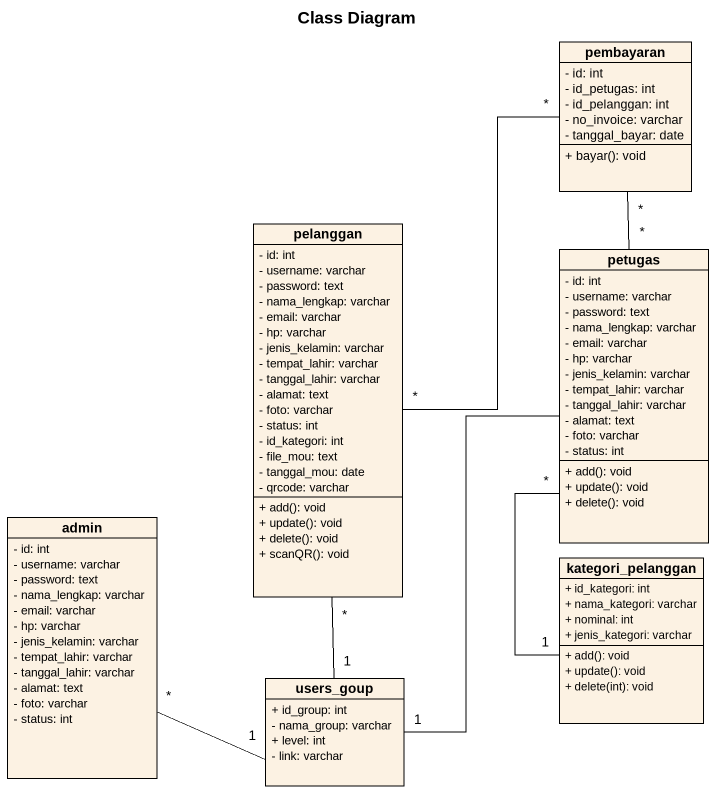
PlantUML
@startuml
title Class Diagram
hide circle
hide empty members
skinparam classAttributeIconSize 0
class pembayaran {
  - id: int
  - id_petugas: int
  - id_pelanggan: int
  - no_invoice: varchar
  - tanggal_bayar: date
  + bayar(): void
}
class pelanggan {
  - id: int
  - username: varchar
  - password: text
  - nama_lengkap: varchar
  - email: varchar
  - hp: varchar
  - jenis_kelamin: varchar
  - tempat_lahir: varchar
  - tanggal_lahir: varchar
  - alamat: text
  - foto: varchar
  - status: int
  - id_kategori: int
  - file_mou: text
  - tanggal_mou: date
  - qrcode: varchar
  + add(): void
  + update(): void
  + delete(): void
  + scanQR(): void
}
class petugas {
  - id: int
  - username: varchar
  - password: text
  - nama_lengkap: varchar
  - email: varchar
  - hp: varchar
  - jenis_kelamin: varchar
  - tempat_lahir: varchar
  - tanggal_lahir: varchar
  - alamat: text
  - foto: varchar
  - status: int
  + add(): void
  + update(): void
  + delete(): void
}
class admin {
  - id: int
  - username: varchar
  - password: text
  - nama_lengkap: varchar
  - email: varchar
  - hp: varchar
  - jenis_kelamin: varchar
  - tempat_lahir: varchar
  - tanggal_lahir: varchar
  - alamat: text
  - foto: varchar
  - status: int
}
class kategori_pelanggan {
  + id_kategori: int
  + nama_kategori: varchar
  + nominal: int
  + jenis_kategori: varchar
  + add(): void
  + update(): void
  + delete(int): void
}
class users_goup {
  + id_group: int
  - nama_group: varchar
  + level: int
  - link: varchar
}
pelanggan "*" -up- "*" pembayaran
pelanggan "*" -- "1" users_goup
petugas "*" -up- "*" pembayaran
petugas "*" -- "1" kategori_pelanggan
petugas -- "1" users_goup
admin "*" -right- "1" users_goup
@enduml
